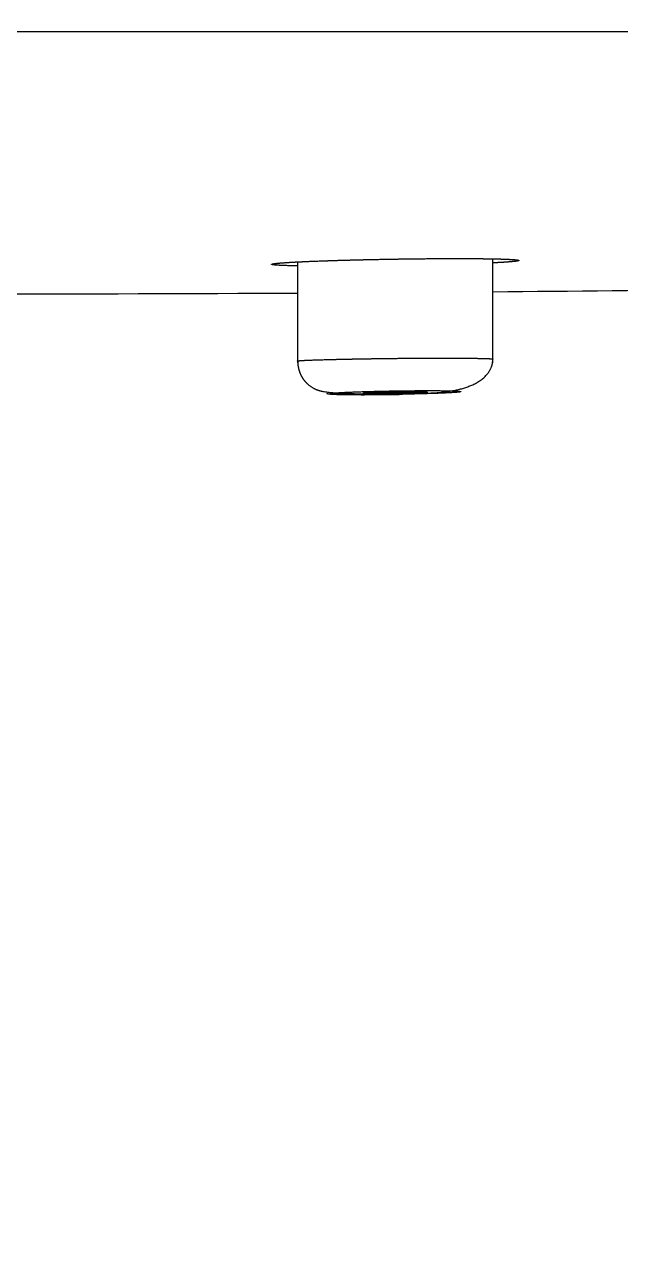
# Model space of a CAD drawing. Header units: millimetres. Extents: x 6110 to 6704, y -2661 to -1821.
# Drawn here: x 6488.965 to 6491.254, y -2119.701 to -2114.995 of the extents above; entities that cross this region are included whole.
import ezdxf

# ---------------------------------------------------------------- set-up
doc = ezdxf.new("R2010")
doc.units = ezdxf.units.MM
doc.header["$LTSCALE"] = 0.1
doc.linetypes.add('HIDDEN2', pattern=[4.7625, 3.175, -1.5875])
doc.layers.add('1', color=4, linetype='HIDDEN2', lineweight=13)
doc.layers.add('DIM', color=3, linetype='Continuous', lineweight=9)

msp = doc.modelspace()

# ---------------------------------------------------------------- hatches: boundary and pattern name
at = {"layer": 'DIM'}
h = msp.add_hatch(dxfattribs=at)
h.set_pattern_fill('ANSI31', color=2)
edge = h.paths.add_edge_path()
edge.add_line((6619.6172, -2595.9805), (6619.6172, -1962.2056))
edge.add_line((6634.6172, -1966.1101), (6619.6172, -1966.1101))
edge.add_line((6634.6172, -2610.9805), (6634.6172, -1966.1101))
edge.add_line((6634.6172, -2610.9805), (6184.4567, -2610.9805))
edge.add_line((6619.6172, -2595.9805), (6184.4567, -2595.9805))
edge.add_line((6184.4567, -2610.9805), (6184.4567, -2595.9805))

# ---------------------------------------------------------------- linework, layer by layer
at = {"layer": '1', "color": 8, "linetype": 'HIDDEN2', "lineweight": -3, "ltscale": 10}
for p, q in [((6511.114, -2115.0233), (6484.3069, -2115.0233)), ((6490.0141, -2115.9068), (6490.0141, -2116.2951)), ((6490.7641, -2116.2951), (6490.7641, -2115.8952))]:
    msp.add_line(p, q, dxfattribs=at)
for start, end in [(270.019458, 270.300146), (270.472027, 270.68238)]:
    msp.add_arc((6488.7045, -1866.0297), 250, start, end, dxfattribs=at)
for points, knots in [([(6490.0134, -2115.9223), (6490.0115, -2115.9222), (6490.0096, -2115.9222), (6490.0031, -2115.922), (6489.9986, -2115.9219), (6489.977, -2115.9214), (6489.9624, -2115.9209), (6489.9475, -2115.9202), (6489.9447, -2115.9201), (6489.9394, -2115.9197), (6489.9369, -2115.9196), (6489.9301, -2115.9191), (6489.9263, -2115.9188), (6489.9172, -2115.9177), (6489.9141, -2115.9169), (6489.9141, -2115.9159), (6489.9143, -2115.9157), (6489.915, -2115.9152), (6489.9156, -2115.915), (6489.9179, -2115.9144), (6489.9224, -2115.9135), (6489.9299, -2115.9126), (6489.9366, -2115.9119), (6489.9391, -2115.9116), (6489.9444, -2115.9111), (6489.9472, -2115.9109), (6489.962, -2115.9097), (6489.9766, -2115.9087), (6489.9981, -2115.9075), (6490.0026, -2115.9073), (6490.0118, -2115.9068), (6490.0166, -2115.9066), (6490.0315, -2115.9059), (6490.042, -2115.9054), (6490.0748, -2115.904), (6490.0987, -2115.9031), (6490.1311, -2115.902), (6490.1377, -2115.9017), (6490.1512, -2115.9013), (6490.1579, -2115.9011), (6490.1785, -2115.9005), (6490.2065, -2115.8997), (6490.2356, -2115.8989), (6490.2579, -2115.8984), (6490.2654, -2115.8982), (6490.2806, -2115.8979), (6490.2882, -2115.8977), (6490.3266, -2115.8969), (6490.3574, -2115.8963), (6490.4039, -2115.8956), (6490.4194, -2115.8954), (6490.4427, -2115.8951), (6490.4505, -2115.895), (6490.466, -2115.8948), (6490.4737, -2115.8947), (6490.5118, -2115.8943), (6490.5414, -2115.8941), (6490.5773, -2115.8939), (6490.5845, -2115.8939), (6490.5986, -2115.8938), (6490.6057, -2115.8938), (6490.6263, -2115.8938), (6490.6397, -2115.8938), (6490.6783, -2115.8939), (6490.7023, -2115.8941), (6490.73, -2115.8944), (6490.7355, -2115.8944), (6490.746, -2115.8946), (6490.751, -2115.8947), (6490.7658, -2115.8949), (6490.7843, -2115.8953), (6490.8003, -2115.8958), (6490.8113, -2115.8962), (6490.8149, -2115.8963), (6490.8216, -2115.8966), (6490.8248, -2115.8968), (6490.8397, -2115.8975), (6490.8487, -2115.8982), (6490.8579, -2115.8993), (6490.8602, -2115.8997), (6490.8633, -2115.9005), (6490.8641, -2115.9009), (6490.8641, -2115.9021), (6490.8612, -2115.903), (6490.8536, -2115.9042), (6490.8519, -2115.9044), (6490.8481, -2115.9049), (6490.8461, -2115.9051), (6490.8393, -2115.9058), (6490.8289, -2115.9068), (6490.8157, -2115.9077), (6490.8048, -2115.9085), (6490.801, -2115.9087), (6490.793, -2115.9092), (6490.7888, -2115.9094), (6490.7786, -2115.91), (6490.7725, -2115.9103), (6490.7661, -2115.9106)], [0, 0, 0, 0, 0.004408, 0.004408, 0.015428, 0.015428, 0.059506, 0.059506, 0.070525, 0.070525, 0.081545, 0.081545, 0.103584, 0.103584, 0.147662, 0.147662, 0.158682, 0.158682, 0.169701, 0.169701, 0.19174, 0.213779, 0.213779, 0.224799, 0.224799, 0.235818, 0.235818, 0.279896, 0.279896, 0.290916, 0.290916, 0.301935, 0.301935, 0.323974, 0.323974, 0.368053, 0.368053, 0.379072, 0.379072, 0.390092, 0.390092, 0.412131, 0.43417, 0.43417, 0.445189, 0.445189, 0.456209, 0.456209, 0.500287, 0.500287, 0.522326, 0.522326, 0.533346, 0.533346, 0.544365, 0.544365, 0.588443, 0.588443, 0.599463, 0.599463, 0.610482, 0.610482, 0.632521, 0.632521, 0.676599, 0.676599, 0.687619, 0.687619, 0.698638, 0.698638, 0.720677, 0.742717, 0.742717, 0.753736, 0.753736, 0.764756, 0.764756, 0.808834, 0.808834, 0.830873, 0.830873, 0.852912, 0.852912, 0.89699, 0.89699, 0.908009, 0.908009, 0.919029, 0.919029, 0.941068, 0.963107, 0.963107, 0.974127, 0.974127, 0.985146, 0.985146, 1, 1, 1, 1]), ([(6490.0141, -2116.2877), (6490.0141, -2116.2876), (6490.0144, -2116.2871), (6490.0214, -2116.286), (6490.0461, -2116.2846), (6490.0911, -2116.2829), (6490.1348, -2116.2818), (6490.1602, -2116.2812)], [0, 0, 0, 0, 0.052721, 0.248919, 0.472222, 0.722596, 1, 1, 1, 1]), ([(6490.0143, -2116.288), (6490.0144, -2116.2973), (6490.0163, -2116.3149), (6490.0247, -2116.3394), (6490.037, -2116.3599), (6490.0563, -2116.3812), (6490.0837, -2116.3979), (6490.1233, -2116.4079), (6490.185, -2116.4119), (6490.278, -2116.4141), (6490.3462, -2116.4141), (6490.374, -2116.4138), (6490.3798, -2116.4137)], [0, 0, 0, 0, 0.051728, 0.102899, 0.152819, 0.201307, 0.295669, 0.394018, 0.609786, 0.842535, 0.967417, 1, 1, 1, 1]), ([(6490.1602, -2116.2812), (6490.1705, -2116.2809), (6490.1916, -2116.2804), (6490.2247, -2116.2798), (6490.2583, -2116.2792), (6490.2918, -2116.2786), (6490.325, -2116.2781), (6490.3574, -2116.2777), (6490.3997, -2116.2772), (6490.4526, -2116.2768), (6490.5148, -2116.2765), (6490.5741, -2116.2763), (6490.6284, -2116.2765), (6490.6759, -2116.2768), (6490.7149, -2116.2774), (6490.7437, -2116.2781), (6490.7585, -2116.279), (6490.7635, -2116.2797), (6490.7641, -2116.2801), (6490.7641, -2116.2802)], [0, 0, 0, 0, 0.04676, 0.091977, 0.135652, 0.177785, 0.218375, 0.257423, 0.294928, 0.370645, 0.447258, 0.52477, 0.60318, 0.682489, 0.762699, 0.84381, 0.925822, 0.971217, 1, 1, 1, 1]), ([(6490.3798, -2116.4137), (6490.3972, -2116.4136), (6490.4621, -2116.4126), (6490.5475, -2116.4109), (6490.6348, -2116.3984), (6490.6993, -2116.3767), (6490.7416, -2116.3436), (6490.7608, -2116.309), (6490.764, -2116.2901), (6490.764, -2116.2802)], [0, 0, 0, 0, 0.095851, 0.362169, 0.501916, 0.654414, 0.822379, 0.911004, 1, 1, 1, 1]), ([(6490.2384, -2116.4061), (6490.2384, -2116.4061), (6490.2383, -2116.4061), (6490.2179, -2116.4068), (6490.1997, -2116.4076), (6490.1692, -2116.4093), (6490.1571, -2116.4102), (6490.1424, -2116.4119), (6490.1396, -2116.4127), (6490.1436, -2116.4141), (6490.1504, -2116.4147), (6490.1727, -2116.4158), (6490.1884, -2116.4162), (6490.2263, -2116.4167), (6490.2491, -2116.4168), (6490.2986, -2116.4167), (6490.3259, -2116.4166), (6490.3813, -2116.4159), (6490.41, -2116.4155), (6490.4651, -2116.4144), (6490.492, -2116.4137), (6490.5315, -2116.4125), (6490.5458, -2116.412), (6490.5796, -2116.4106), (6490.5974, -2116.4097), (6490.6241, -2116.408), (6490.6334, -2116.4071), (6490.6424, -2116.4055), (6490.6422, -2116.4047), (6490.6323, -2116.4034), (6490.6226, -2116.4028), (6490.5951, -2116.4019), (6490.5769, -2116.4016), (6490.5349, -2116.4012), (6490.5103, -2116.4012), (6490.4584, -2116.4015), (6490.4303, -2116.4017), (6490.3743, -2116.4025), (6490.3458, -2116.4031), (6490.2901, -2116.4044), (6490.2623, -2116.4052), (6490.2384, -2116.4061)], [0, 0, 0, 0, 0.00004, 0.00004, 0.049474, 0.049474, 0.103206, 0.103206, 0.156913, 0.156913, 0.210593, 0.210593, 0.264256, 0.264256, 0.31792, 0.31792, 0.371602, 0.371602, 0.425304, 0.425304, 0.479008, 0.479008, 0.51239, 0.51239, 0.566134, 0.566134, 0.61986, 0.61986, 0.673558, 0.673558, 0.727231, 0.727231, 0.780892, 0.780892, 0.834559, 0.834559, 0.88825, 0.88825, 0.941969, 0.941969, 1, 1, 1, 1]), ([(6490.1264, -2116.4113), (6490.1263, -2116.4122), (6490.1311, -2116.4139), (6490.1492, -2116.4151), (6490.1637, -2116.4155)], [0, 0, 0, 0, 0.430326, 1, 1, 1, 1]), ([(6490.1637, -2116.4155), (6490.1641, -2116.4155), (6490.1772, -2116.4164), (6490.2206, -2116.4168), (6490.2825, -2116.4169), (6490.3371, -2116.4165), (6490.383, -2116.4159), (6490.4093, -2116.4155), (6490.4168, -2116.4153)], [0, 0, 0, 0, 0.013478, 0.361401, 0.548304, 0.737135, 0.924575, 1, 1, 1, 1]), ([(6490.2641, -2116.4112), (6490.2641, -2116.411), (6490.2649, -2116.4107), (6490.2673, -2116.4104), (6490.2683, -2116.4102), (6490.2706, -2116.41), (6490.272, -2116.4099), (6490.2767, -2116.4095), (6490.2806, -2116.4092), (6490.2874, -2116.4089), (6490.2898, -2116.4087), (6490.295, -2116.4085), (6490.2978, -2116.4084), (6490.3064, -2116.408), (6490.3127, -2116.4078), (6490.3229, -2116.4074), (6490.3265, -2116.4073), (6490.3337, -2116.4071), (6490.3411, -2116.4069), (6490.3487, -2116.4067), (6490.3566, -2116.4065), (6490.3606, -2116.4064), (6490.3727, -2116.4061), (6490.3808, -2116.406), (6490.393, -2116.4058), (6490.3971, -2116.4058), (6490.4032, -2116.4057), (6490.4053, -2116.4056), (6490.4094, -2116.4056), (6490.4114, -2116.4056), (6490.4214, -2116.4055), (6490.4292, -2116.4054), (6490.4406, -2116.4054), (6490.4443, -2116.4054), (6490.4516, -2116.4053), (6490.4551, -2116.4053), (6490.4652, -2116.4054), (6490.4716, -2116.4054), (6490.4803, -2116.4055), (6490.4831, -2116.4056), (6490.4883, -2116.4056), (6490.4931, -2116.4057), (6490.4973, -2116.4059), (6490.5012, -2116.406), (6490.503, -2116.4061), (6490.5077, -2116.4063), (6490.5101, -2116.4065), (6490.5125, -2116.4068), (6490.5131, -2116.4069), (6490.5139, -2116.4071), (6490.5141, -2116.4072), (6490.5141, -2116.4073), (6490.5141, -2116.4073), (6490.5141, -2116.4073)], [0, 0, 0, 0, 0.062252, 0.062252, 0.093507, 0.093507, 0.124763, 0.124763, 0.187275, 0.187275, 0.218531, 0.218531, 0.249787, 0.249787, 0.312299, 0.312299, 0.343555, 0.343555, 0.37481, 0.406066, 0.406066, 0.437322, 0.437322, 0.499834, 0.499834, 0.53109, 0.53109, 0.546718, 0.546718, 0.562346, 0.562346, 0.624858, 0.624858, 0.656114, 0.656114, 0.687369, 0.687369, 0.749881, 0.749881, 0.781137, 0.781137, 0.812393, 0.843649, 0.843649, 0.874905, 0.874905, 0.937417, 0.937417, 0.968673, 0.968673, 0.999928, 0.999928, 1, 1, 1, 1]), ([(6490.4775, -2116.4102), (6490.4717, -2116.4105), (6490.4654, -2116.4107), (6490.4552, -2116.4111), (6490.4517, -2116.4112), (6490.4445, -2116.4114), (6490.4407, -2116.4115), (6490.4294, -2116.4118), (6490.4216, -2116.412), (6490.4096, -2116.4122), (6490.4055, -2116.4123), (6490.3973, -2116.4125), (6490.3932, -2116.4125), (6490.381, -2116.4127), (6490.3729, -2116.4128), (6490.3608, -2116.4129), (6490.3568, -2116.413), (6490.3489, -2116.413), (6490.3412, -2116.4131), (6490.3339, -2116.4131), (6490.3285, -2116.4131), (6490.3267, -2116.4131), (6490.3231, -2116.4131), (6490.3214, -2116.4131), (6490.3128, -2116.4131), (6490.3065, -2116.413), (6490.2979, -2116.4129), (6490.2951, -2116.4129), (6490.2899, -2116.4128), (6490.2875, -2116.4128), (6490.2806, -2116.4126), (6490.2768, -2116.4125), (6490.2727, -2116.4123), (6490.2718, -2116.4122), (6490.2709, -2116.4122)], [0, 0, 0, 0, 0.096998, 0.096998, 0.145497, 0.145497, 0.193996, 0.193996, 0.290994, 0.290994, 0.339493, 0.339493, 0.387992, 0.387992, 0.484989, 0.484989, 0.533488, 0.533488, 0.581987, 0.630486, 0.630486, 0.654736, 0.654736, 0.678985, 0.678985, 0.775983, 0.775983, 0.824482, 0.824482, 0.872981, 0.872981, 0.969979, 0.969979, 1, 1, 1, 1]), ([(6490.5106, -2116.4081), (6490.5101, -2116.4082), (6490.5094, -2116.4083), (6490.5076, -2116.4085), (6490.5048, -2116.4087), (6490.5014, -2116.409), (6490.4975, -2116.4092), (6490.4954, -2116.4094), (6490.4886, -2116.4097), (6490.4834, -2116.41), (6490.4775, -2116.4102)], [0, 0, 0, 0, 0.102967, 0.102967, 0.282373, 0.46178, 0.46178, 0.641187, 0.641187, 1, 1, 1, 1])]:
    msp.add_open_spline(points, degree=3, knots=knots, dxfattribs=at)

doc.saveas('drawing.dxf')
